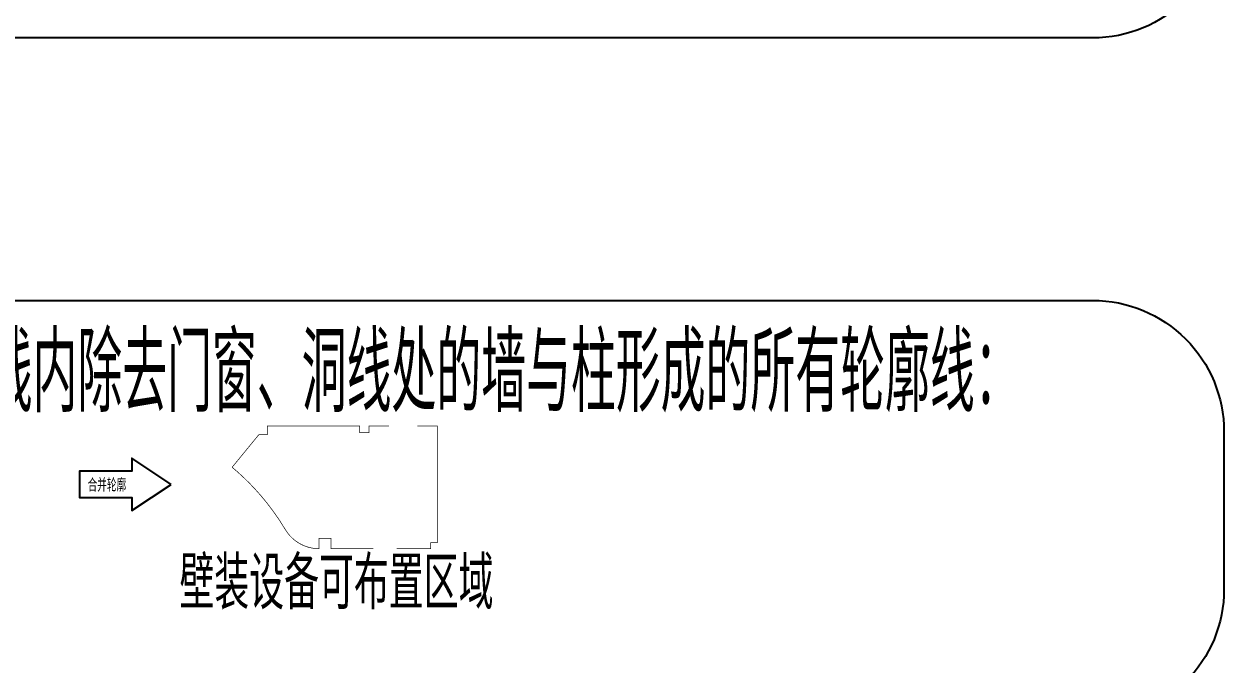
# Model space of a CAD drawing. Header units: millimetres. Extents: x -77018 to 517482, y 450785 to 1577285.
# Drawn here: x 163762 to 255232, y 1013509 to 1062346 of the extents above; entities that cross this region are included whole.
import ezdxf
from ezdxf.enums import TextEntityAlignment as Align

# ---------------------------------------------------------------- set-up
doc = ezdxf.new("R2010")
doc.units = ezdxf.units.MM
doc.header["$LTSCALE"] = 1000
for name, color, linetype in [('E-UNIV-DIAG', 2, 'Continuous'), ('E-UNIV-NOTE', 6, 'Continuous'), ('可布置区域（壁装）', 5, 'Continuous')]:
    doc.layers.add(name, color=color, linetype=linetype)
doc.styles.add('TH-STYLE3', font='tssdeng.shx', dxfattribs={"width": 0.65, "bigfont": 'tssdchn.shx'})

msp = doc.modelspace()

# ---------------------------------------------------------------- linework, layer by layer
at = {"layer": 'E-UNIV-DIAG', "color": 3}
msp.add_lwpolyline([(245232, 1061285), (65232, 1061285, -0.414214), (55232, 1071285), (55232, 1115285, -0.414214), (65232, 1125285), (245232, 1125285, -0.414214), (255232, 1115285), (255232, 1071285, -0.414214)], format="xyb", close=True, dxfattribs=at)
at = {"layer": 'E-UNIV-DIAG'}
msp.add_lwpolyline([(245232, 1009285), (65232, 1009285, -0.414214), (55232, 1019285), (55232, 1031285, -0.414214), (65232, 1041285), (245232, 1041285, -0.414214), (255232, 1031285), (255232, 1019285, -0.414214)], format="xyb", close=True, dxfattribs=at)
at = {"layer": 'E-UNIV-NOTE'}
msp.add_lwpolyline([(174972, 1027268), (171972, 1029268), (171972, 1028268), (168003, 1028268), (168003, 1026268), (171972, 1026268), (171972, 1025268), (174972, 1027268)], dxfattribs=at)
at = {"layer": '可布置区域（壁装）', "const_width": 50}
msp.add_lwpolyline([(190379, 1022368), (187159, 1022368), (187159, 1023168), (186259, 1023168), (186259, 1022368), (186256, 1022368, -0.26356), (183683, 1023826, 0.034912), (182187, 1025969, 0.023703), (180990, 1027315, 0.024951), (179627, 1028576), (181673, 1031068), (182309, 1031068), (182309, 1031718), (189359, 1031718), (189359, 1031218), (190059, 1031218), (190059, 1031718), (191584, 1031718)], format="xyb", dxfattribs=at)
msp.add_lwpolyline([(193734, 1031718), (195259, 1031718), (195259, 1022818), (194759, 1022818), (194759, 1022368), (192179, 1022368)], dxfattribs=at)

# ---------------------------------------------------------------- texts
at = {"layer": 'E-UNIV-NOTE', "style": 'TH-STYLE3', "width": 0.6}
msp.add_text('由区域内的墙、柱、门窗可得壁装设备的可布置范围，即房间框线内除去门窗、洞线处的墙与柱形成的所有轮廓线：', height=6000, dxfattribs=at).set_placement((65232, 1035785), align=Align.MIDDLE_LEFT)
at = {"layer": 'E-UNIV-NOTE', "style": 'TH-STYLE3', "width": 0.7}
for s, height, p in [('合并轮廓', 1000, (170082, 1027268)), ('壁装设备可布置区域', 4000, (187582, 1019963))]:
    msp.add_text(s, height=height, dxfattribs=at).set_placement(p, align=Align.MIDDLE)

doc.saveas('drawing.dxf')
